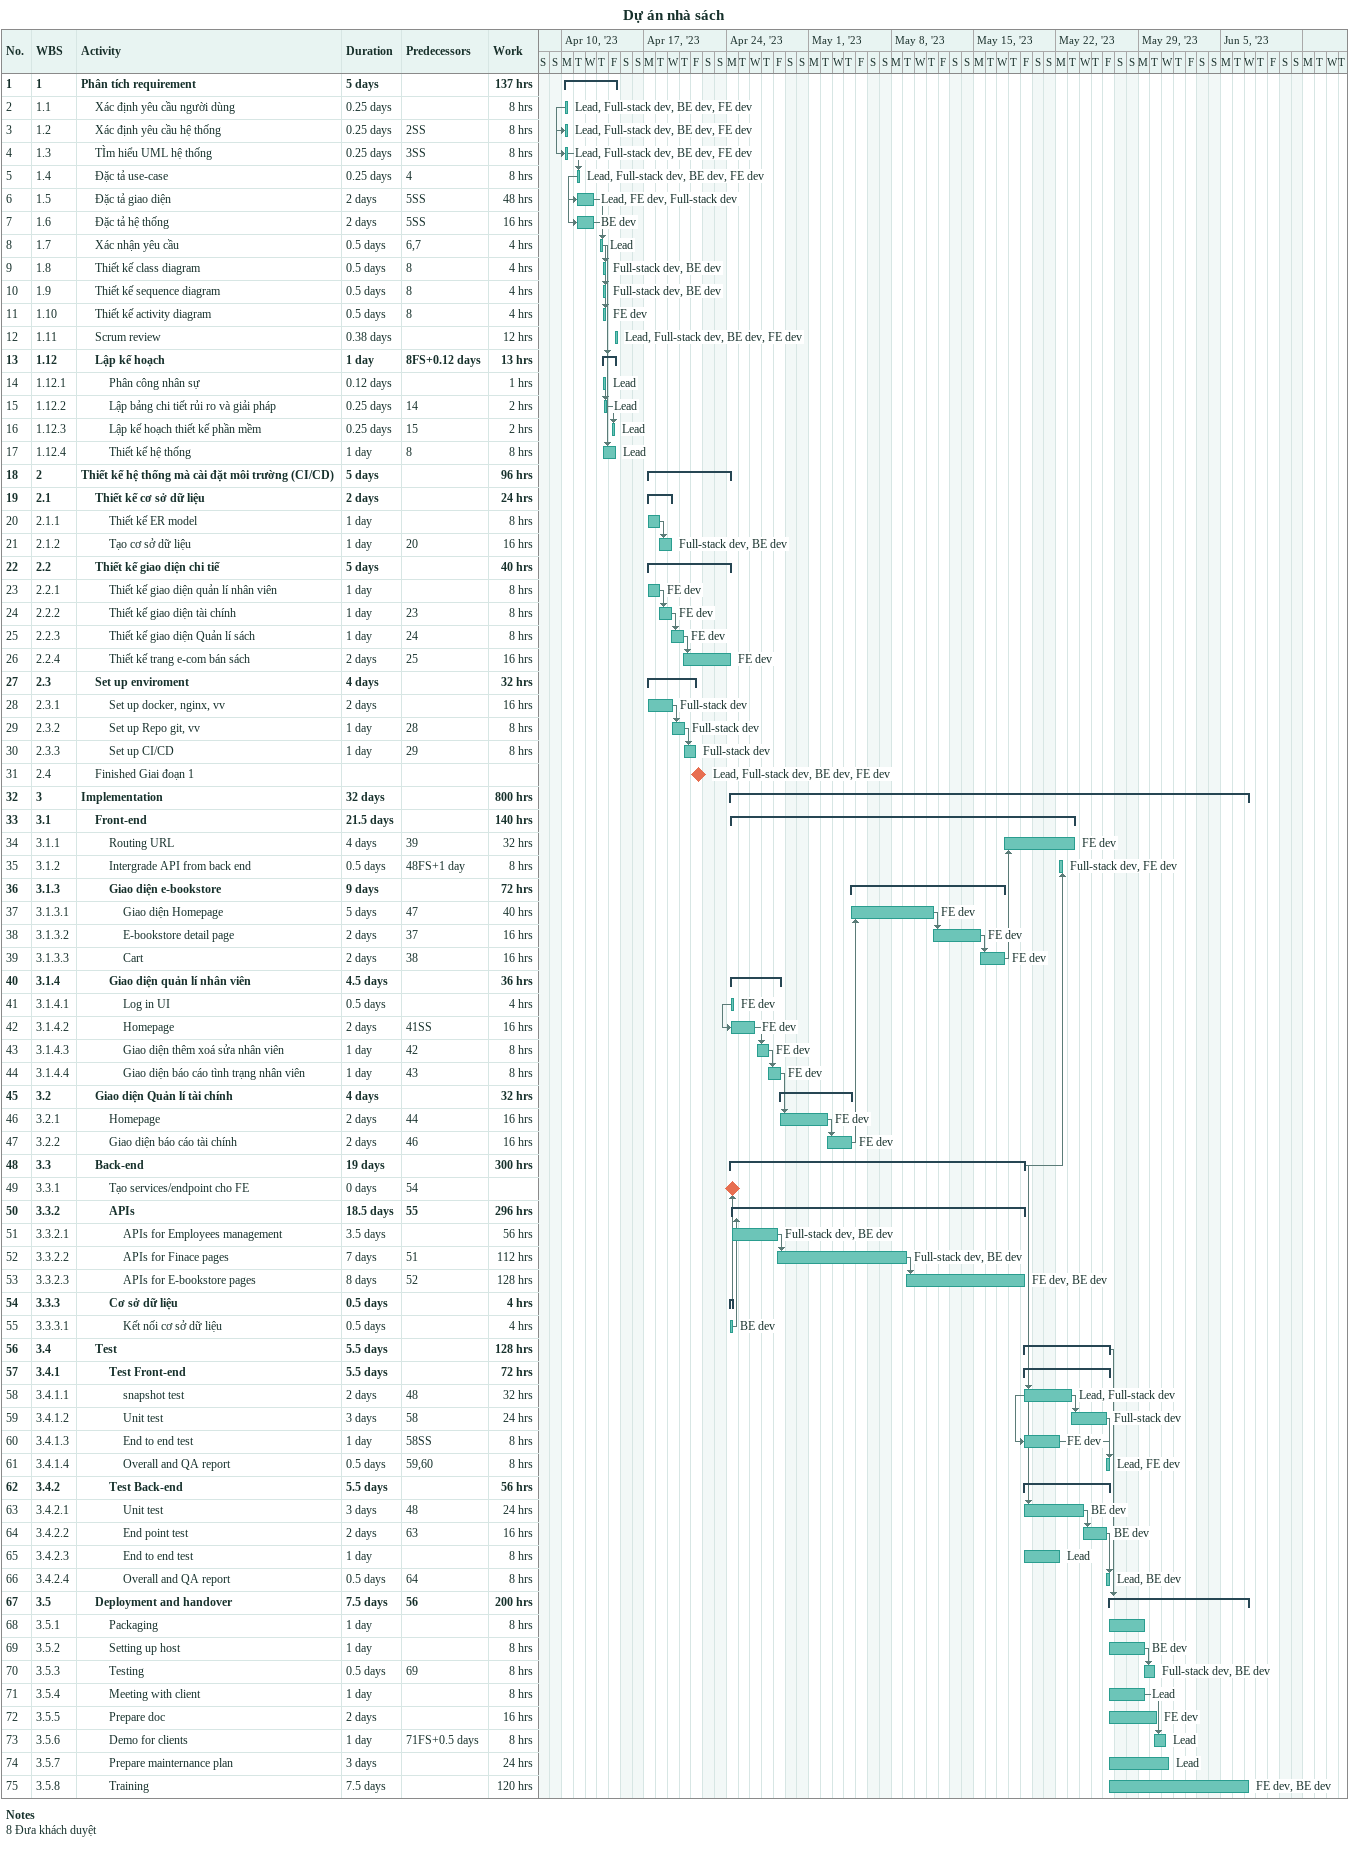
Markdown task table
Dự án nhà sách

| ID | WBS | Task | Duration | Start | Finish | Predecessors | Resources | Work (h) |
|---|---|---|---|---|---|---|---|---|
| 1 | 1 | **Phân tích requirement** | 5d | 2023-04-10 | 2023-04-14 |  |  | 137 |
| 2 | 1.1 | Xác định yêu cầu người dùng | 0.25d | 2023-04-10 | 2023-04-10 |  | Lead, Full-stack dev, BE dev, FE dev | 8 |
| 3 | 1.2 | Xác định yêu cầu hệ thống | 0.25d | 2023-04-10 | 2023-04-10 | 2SS | Lead, Full-stack dev, BE dev, FE dev | 8 |
| 4 | 1.3 | TÌm hiểu UML hệ thống | 0.25d | 2023-04-10 | 2023-04-10 | 3SS | Lead, Full-stack dev, BE dev, FE dev | 8 |
| 5 | 1.4 | Đặc tả use-case | 0.25d | 2023-04-11 | 2023-04-11 | 4 | Lead, Full-stack dev, BE dev, FE dev | 8 |
| 6 | 1.5 | Đặc tả giao diện | 2d | 2023-04-11 | 2023-04-12 | 5SS | Lead, FE dev, Full-stack dev | 48 |
| 7 | 1.6 | Đặc tả hệ thống | 2d | 2023-04-11 | 2023-04-12 | 5SS | BE dev | 16 |
| 8 | 1.7 | Xác nhận yêu cầu | 0.5d | 2023-04-13 | 2023-04-13 | 6, 7 | Lead | 4 |
| 9 | 1.8 | Thiết kế class diagram | 0.5d | 2023-04-13 | 2023-04-13 | 8 | Full-stack dev, BE dev | 4 |
| 10 | 1.9 | Thiết kế sequence diagram | 0.5d | 2023-04-13 | 2023-04-13 | 8 | Full-stack dev, BE dev | 4 |
| 11 | 1.10 | Thiết kế activity diagram | 0.5d | 2023-04-13 | 2023-04-13 | 8 | FE dev | 4 |
| 12 | 1.11 | Scrum review | 0.38d | 2023-04-14 | 2023-04-14 |  | Lead, Full-stack dev, BE dev, FE dev | 12 |
| 13 | 1.12 | **Lập kế hoạch** | 1d | 2023-04-13 | 2023-04-14 | 8FS+0.12d |  | 13 |
| 14 | 1.12.1 | Phân công nhân sự | 0.12d | 2023-04-13 | 2023-04-13 |  | Lead | 1 |
| 15 | 1.12.2 | Lập bảng chi tiết rủi ro và giải pháp | 0.25d | 2023-04-13 | 2023-04-13 | 14 | Lead | 2 |
| 16 | 1.12.3 | Lập kế hoạch thiết kế phần mềm | 0.25d | 2023-04-14 | 2023-04-14 | 15 | Lead | 2 |
| 17 | 1.12.4 | Thiết kế hệ thống | 1d | 2023-04-13 | 2023-04-14 | 8 | Lead | 8 |
| 18 | 2 | **Thiết kế hệ thống mà cài đặt môi trường (CI/CD)** | 5d | 2023-04-17 | 2023-04-24 |  |  | 96 |
| 19 | 2.1 | **Thiết kế cơ sở dữ liệu** | 2d | 2023-04-17 | 2023-04-19 |  |  | 24 |
| 20 | 2.1.1 | Thiết kế ER model | 1d | 2023-04-17 | 2023-04-18 |  |  | 8 |
| 21 | 2.1.2 | Tạo cơ sở dữ liệu | 1d | 2023-04-18 | 2023-04-19 | 20 | Full-stack dev, BE dev | 16 |
| 22 | 2.2 | **Thiết kế giao diện chi tiế** | 5d | 2023-04-17 | 2023-04-24 |  |  | 40 |
| 23 | 2.2.1 | Thiết kế giao diện quản lí nhân viên | 1d | 2023-04-17 | 2023-04-18 |  | FE dev | 8 |
| 24 | 2.2.2 | Thiết kế giao diện tài chính | 1d | 2023-04-18 | 2023-04-19 | 23 | FE dev | 8 |
| 25 | 2.2.3 | Thiết kế giao diện Quản lí sách | 1d | 2023-04-19 | 2023-04-20 | 24 | FE dev | 8 |
| 26 | 2.2.4 | Thiết kế trang e-com bán sách | 2d | 2023-04-20 | 2023-04-24 | 25 | FE dev | 16 |
| 27 | 2.3 | **Set up enviroment** | 4d | 2023-04-17 | 2023-04-21 |  |  | 32 |
| 28 | 2.3.1 | Set up docker, nginx, vv | 2d | 2023-04-17 | 2023-04-19 |  | Full-stack dev | 16 |
| 29 | 2.3.2 | Set up Repo git, vv | 1d | 2023-04-19 | 2023-04-20 | 28 | Full-stack dev | 8 |
| 30 | 2.3.3 | Set up CI/CD | 1d | 2023-04-20 | 2023-04-21 | 29 | Full-stack dev | 8 |
| 31 | 2.4 | Finished Giai đoạn 1 |  | 2023-04-21 | 2023-04-21 |  | Lead, Full-stack dev, BE dev, FE dev |  |
| 32 | 3 | **Implementation** | 32d | 2023-04-24 | 2023-06-07 |  |  | 800 |
| 33 | 3.1 | **Front-end** | 21.5d | 2023-04-24 | 2023-05-23 |  |  | 140 |
| 34 | 3.1.1 | Routing URL | 4d | 2023-05-17 | 2023-05-23 | 39 | FE dev | 32 |
| 35 | 3.1.2 | Intergrade API from back end | 0.5d | 2023-05-22 | 2023-05-22 | 48FS+1d | Full-stack dev, FE dev | 8 |
| 36 | 3.1.3 | **Giao diện e-bookstore** | 9d | 2023-05-04 | 2023-05-17 |  |  | 72 |
| 37 | 3.1.3.1 | Giao diện Homepage | 5d | 2023-05-04 | 2023-05-11 | 47 | FE dev | 40 |
| 38 | 3.1.3.2 | E-bookstore detail page | 2d | 2023-05-11 | 2023-05-15 | 37 | FE dev | 16 |
| 39 | 3.1.3.3 | Cart | 2d | 2023-05-15 | 2023-05-17 | 38 | FE dev | 16 |
| 40 | 3.1.4 | **Giao diện quản lí nhân viên** | 4.5d | 2023-04-24 | 2023-04-28 |  |  | 36 |
| 41 | 3.1.4.1 | Log in UI | 0.5d | 2023-04-24 | 2023-04-24 |  | FE dev | 4 |
| 42 | 3.1.4.2 | Homepage | 2d | 2023-04-24 | 2023-04-26 | 41SS | FE dev | 16 |
| 43 | 3.1.4.3 | Giao diện thêm xoá sửa nhân viên | 1d | 2023-04-26 | 2023-04-27 | 42 | FE dev | 8 |
| 44 | 3.1.4.4 | Giao diện báo cáo tình trạng nhân viên | 1d | 2023-04-27 | 2023-04-28 | 43 | FE dev | 8 |
| 45 | 3.2 | **Giao diện Quản lí tài chính** | 4d | 2023-04-28 | 2023-05-04 |  |  | 32 |
| 46 | 3.2.1 | Homepage | 2d | 2023-04-28 | 2023-05-02 | 44 | FE dev | 16 |
| 47 | 3.2.2 | Giao diện báo cáo tài chính | 2d | 2023-05-02 | 2023-05-04 | 46 | FE dev | 16 |
| 48 | 3.3 | **Back-end** | 19d | 2023-04-24 | 2023-05-19 |  |  | 300 |
| 49 | 3.3.1 | Tạo services/endpoint cho FE | 0d | 2023-04-24 | 2023-04-24 | 54 |  |  |
| 50 | 3.3.2 | **APIs** | 18.5d | 2023-04-24 | 2023-05-19 | 55 |  | 296 |
| 51 | 3.3.2.1 | APIs for Employees management | 3.5d | 2023-04-24 | 2023-04-28 |  | Full-stack dev, BE dev | 56 |
| 52 | 3.3.2.2 | APIs for Finace pages | 7d | 2023-04-28 | 2023-05-09 | 51 | Full-stack dev, BE dev | 112 |
| 53 | 3.3.2.3 | APIs for E-bookstore pages | 8d | 2023-05-09 | 2023-05-19 | 52 | FE dev, BE dev | 128 |
| 54 | 3.3.3 | **Cơ sở dữ liệu** | 0.5d | 2023-04-24 | 2023-04-24 |  |  | 4 |
| 55 | 3.3.3.1 | Kết nối cơ sở dữ liệu | 0.5d | 2023-04-24 | 2023-04-24 |  | BE dev | 4 |
| 56 | 3.4 | **Test** | 5.5d | 2023-05-19 | 2023-05-26 |  |  | 128 |
| 57 | 3.4.1 | **Test Front-end** | 5.5d | 2023-05-19 | 2023-05-26 |  |  | 72 |
| 58 | 3.4.1.1 | snapshot test | 2d | 2023-05-19 | 2023-05-23 | 48 | Lead, Full-stack dev | 32 |
| 59 | 3.4.1.2 | Unit test | 3d | 2023-05-23 | 2023-05-26 | 58 | Full-stack dev | 24 |
| 60 | 3.4.1.3 | End to end test | 1d | 2023-05-19 | 2023-05-22 | 58SS | FE dev | 8 |
| 61 | 3.4.1.4 | Overall and QA report | 0.5d | 2023-05-26 | 2023-05-26 | 59, 60 | Lead, FE dev | 8 |
| 62 | 3.4.2 | **Test Back-end** | 5.5d | 2023-05-19 | 2023-05-26 |  |  | 56 |
| 63 | 3.4.2.1 | Unit test | 3d | 2023-05-19 | 2023-05-24 | 48 | BE dev | 24 |
| 64 | 3.4.2.2 | End point test | 2d | 2023-05-24 | 2023-05-26 | 63 | BE dev | 16 |
| 65 | 3.4.2.3 | End to end test | 1d | 2023-05-19 | 2023-05-22 |  | Lead | 8 |
| 66 | 3.4.2.4 | Overall and QA report | 0.5d | 2023-05-26 | 2023-05-26 | 64 | Lead, BE dev | 8 |
| 67 | 3.5 | **Deployment and handover** | 7.5d | 2023-05-26 | 2023-06-07 | 56 |  | 200 |
| 68 | 3.5.1 | Packaging | 1d | 2023-05-26 | 2023-05-29 |  |  | 8 |
| 69 | 3.5.2 | Setting up host | 1d | 2023-05-26 | 2023-05-29 |  | BE dev | 8 |
| 70 | 3.5.3 | Testing | 0.5d | 2023-05-29 | 2023-05-30 | 69 | Full-stack dev, BE dev | 8 |
| 71 | 3.5.4 | Meeting with client | 1d | 2023-05-26 | 2023-05-29 |  | Lead | 8 |
| 72 | 3.5.5 | Prepare doc | 2d | 2023-05-26 | 2023-05-30 |  | FE dev | 16 |
| 73 | 3.5.6 | Demo for clients | 1d | 2023-05-30 | 2023-05-31 | 71FS+0.5d | Lead | 8 |
| 74 | 3.5.7 | Prepare mainternance plan | 3d | 2023-05-26 | 2023-05-31 |  | Lead | 24 |
| 75 | 3.5.8 | Training | 7.5d | 2023-05-26 | 2023-06-07 |  | FE dev, BE dev | 120 |

Notes
- 8: Đưa khách duyệt
